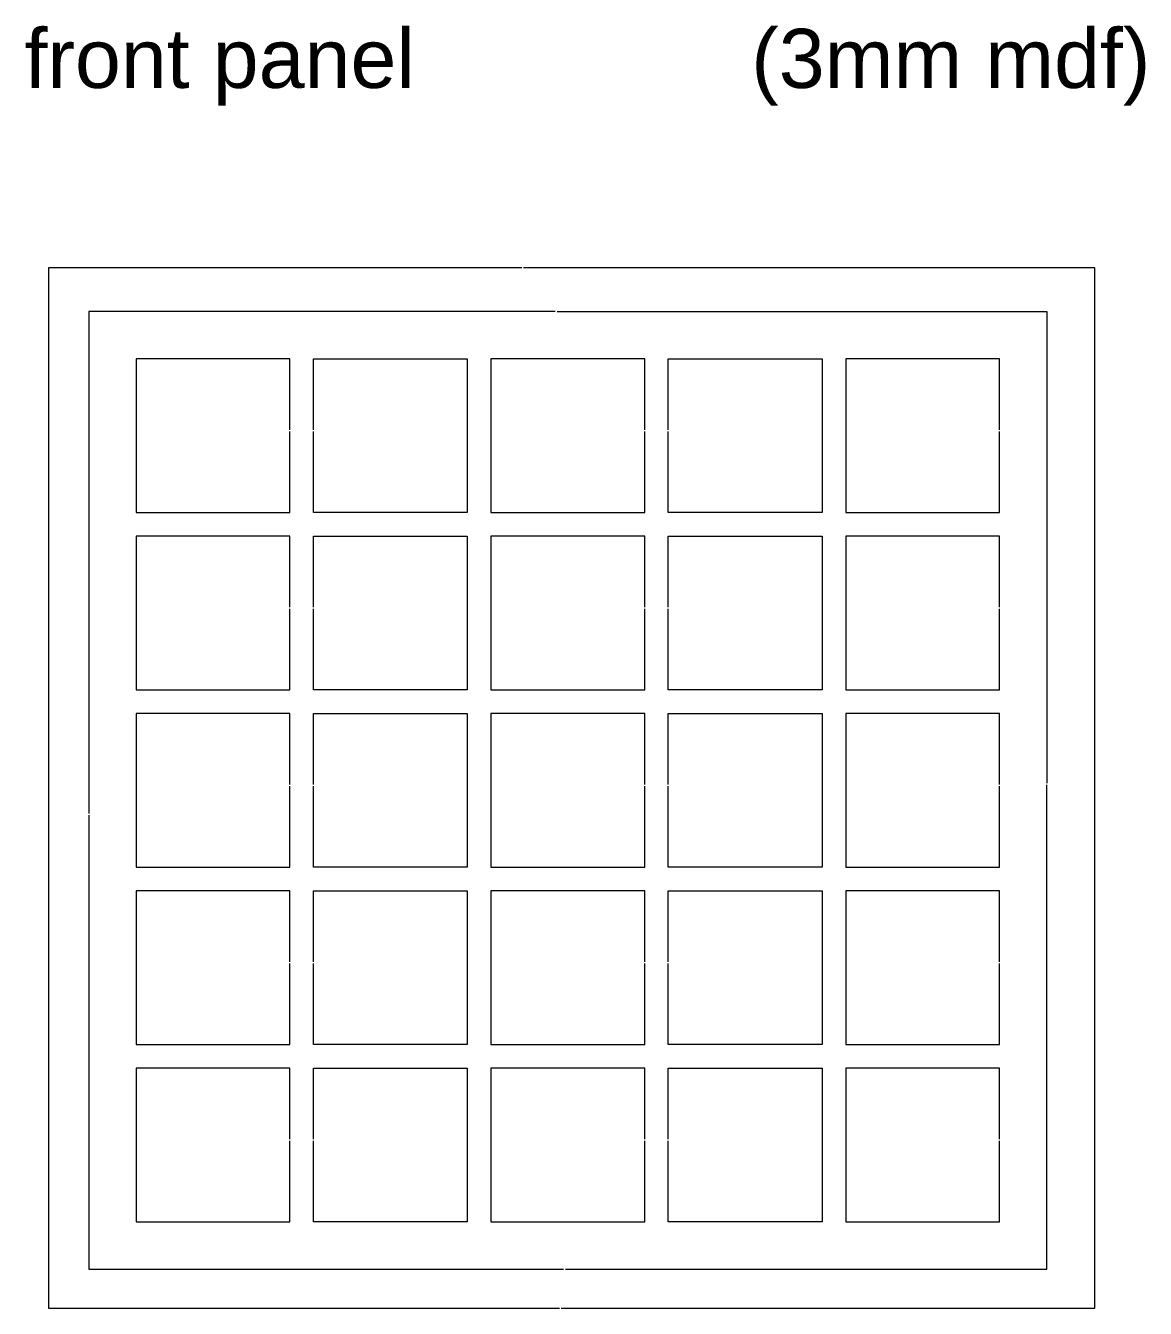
# Model space of a CAD drawing. Header units: millimetres. Extents: x 1794 to 2617, y 1726 to 2163.
# Drawn here: x 2099.1 to 2288.5, y 1939 to 2156 of the extents above; entities that cross this region are included whole.
import ezdxf

# ---------------------------------------------------------------- set-up
doc = ezdxf.new("R2010")
doc.units = ezdxf.units.MM
doc.styles.get("Standard").update_dxf_attribs({"font": 'arial.ttf'})

msp = doc.modelspace()

# ---------------------------------------------------------------- linework, layer by layer
at = {"color": 1, "lineweight": 0}
for points in [[(2182.99, 2114.99), (2102.96, 2114.99), (2102.96, 1938.98), (2189.37, 1938.98)], [(2189.67, 1938.98), (2279.91, 1938.98), (2279.91, 2114.99), (2183.29, 2114.99)], [(2188.66, 2107.61), (2109.78, 2107.61), (2109.78, 2022.69)], [(2188.96, 2107.61), (2271.78, 2107.61)], [(2188.96, 2107.61), (2271.78, 2107.61), (2271.78, 2027.82)], [(2143.78, 2087.59), (2143.78, 2099.61), (2117.78, 2099.61), (2117.78, 2073.61), (2143.78, 2073.61), (2143.78, 2087.29)], [(2147.78, 2087.59), (2147.78, 2099.61), (2173.78, 2099.61), (2173.78, 2073.61), (2147.78, 2073.61), (2147.78, 2087.29)], [(2203.78, 2087.59), (2203.78, 2099.61), (2177.78, 2099.61), (2177.78, 2073.61), (2203.78, 2073.61), (2203.78, 2087.29)], [(2207.78, 2087.59), (2207.78, 2099.61), (2233.78, 2099.61), (2233.78, 2073.61), (2207.78, 2073.61), (2207.78, 2087.29)], [(2263.78, 2087.59), (2263.78, 2099.61), (2237.78, 2099.61), (2237.78, 2073.61), (2263.78, 2073.61), (2263.78, 2087.29)], [(2143.78, 2057.59), (2143.78, 2069.61), (2117.78, 2069.61), (2117.78, 2043.61), (2143.78, 2043.61), (2143.78, 2057.29)], [(2147.78, 2057.59), (2147.78, 2069.61), (2173.78, 2069.61), (2173.78, 2043.61), (2147.78, 2043.61), (2147.78, 2057.29)], [(2203.78, 2057.59), (2203.78, 2069.61), (2177.78, 2069.61), (2177.78, 2043.61), (2203.78, 2043.61), (2203.78, 2057.29)], [(2207.78, 2057.59), (2207.78, 2069.61), (2233.78, 2069.61), (2233.78, 2043.61), (2207.78, 2043.61), (2207.78, 2057.29)], [(2263.78, 2057.59), (2263.78, 2069.61), (2237.78, 2069.61), (2237.78, 2043.61), (2263.78, 2043.61), (2263.78, 2057.29)], [(2143.78, 2027.59), (2143.78, 2039.61), (2117.78, 2039.61), (2117.78, 2013.61), (2143.78, 2013.61), (2143.78, 2027.29)], [(2147.78, 2027.59), (2147.78, 2039.61), (2173.78, 2039.61), (2173.78, 2013.61), (2147.78, 2013.61), (2147.78, 2027.29)], [(2203.78, 2027.59), (2203.78, 2039.61), (2177.78, 2039.61), (2177.78, 2013.61), (2203.78, 2013.61), (2203.78, 2027.29)], [(2207.78, 2027.59), (2207.78, 2039.61), (2233.78, 2039.61), (2233.78, 2013.61), (2207.78, 2013.61), (2207.78, 2027.29)], [(2263.78, 2027.59), (2263.78, 2039.61), (2237.78, 2039.61), (2237.78, 2013.61), (2263.78, 2013.61), (2263.78, 2027.29)], [(2190.37, 1945.61), (2271.78, 1945.61), (2271.78, 2027.52)], [(2109.78, 2022.39), (2109.78, 1945.61), (2190.07, 1945.61)], [(2143.78, 1997.59), (2143.78, 2009.61), (2117.78, 2009.61), (2117.78, 1983.61), (2143.78, 1983.61), (2143.78, 1997.29)], [(2147.78, 1997.59), (2147.78, 2009.61), (2173.78, 2009.61), (2173.78, 1983.61), (2147.78, 1983.61), (2147.78, 1997.29)], [(2203.78, 1997.59), (2203.78, 2009.61), (2177.78, 2009.61), (2177.78, 1983.61), (2203.78, 1983.61), (2203.78, 1997.29)], [(2207.78, 1997.59), (2207.78, 2009.61), (2233.78, 2009.61), (2233.78, 1983.61), (2207.78, 1983.61), (2207.78, 1997.29)], [(2263.78, 1997.59), (2263.78, 2009.61), (2237.78, 2009.61), (2237.78, 1983.61), (2263.78, 1983.61), (2263.78, 1997.29)], [(2143.78, 1967.59), (2143.78, 1979.61), (2117.78, 1979.61), (2117.78, 1953.61), (2143.78, 1953.61), (2143.78, 1967.29)], [(2147.78, 1967.59), (2147.78, 1979.61), (2173.78, 1979.61), (2173.78, 1953.61), (2147.78, 1953.61), (2147.78, 1967.29)], [(2203.78, 1967.59), (2203.78, 1979.61), (2177.78, 1979.61), (2177.78, 1953.61), (2203.78, 1953.61), (2203.78, 1967.29)], [(2207.78, 1967.59), (2207.78, 1979.61), (2233.78, 1979.61), (2233.78, 1953.61), (2207.78, 1953.61), (2207.78, 1967.29)], [(2263.78, 1967.59), (2263.78, 1979.61), (2237.78, 1979.61), (2237.78, 1953.61), (2263.78, 1953.61), (2263.78, 1967.29)]]:
    msp.add_lwpolyline(points, dxfattribs=at)

# ---------------------------------------------------------------- texts
note = msp.add_mtext_dynamic_manual_height_columns('front panel ', width=99.5503, gutter_width=23.36, heights=[12.78, 34.5], dxfattribs=dict(insert=(2098.89, 2155.42), char_height=10, attachment_point=1))
for column, words in zip(note.columns.linked_columns, ['(3mm mdf)']):
    column.text = words

doc.saveas('drawing.dxf')
